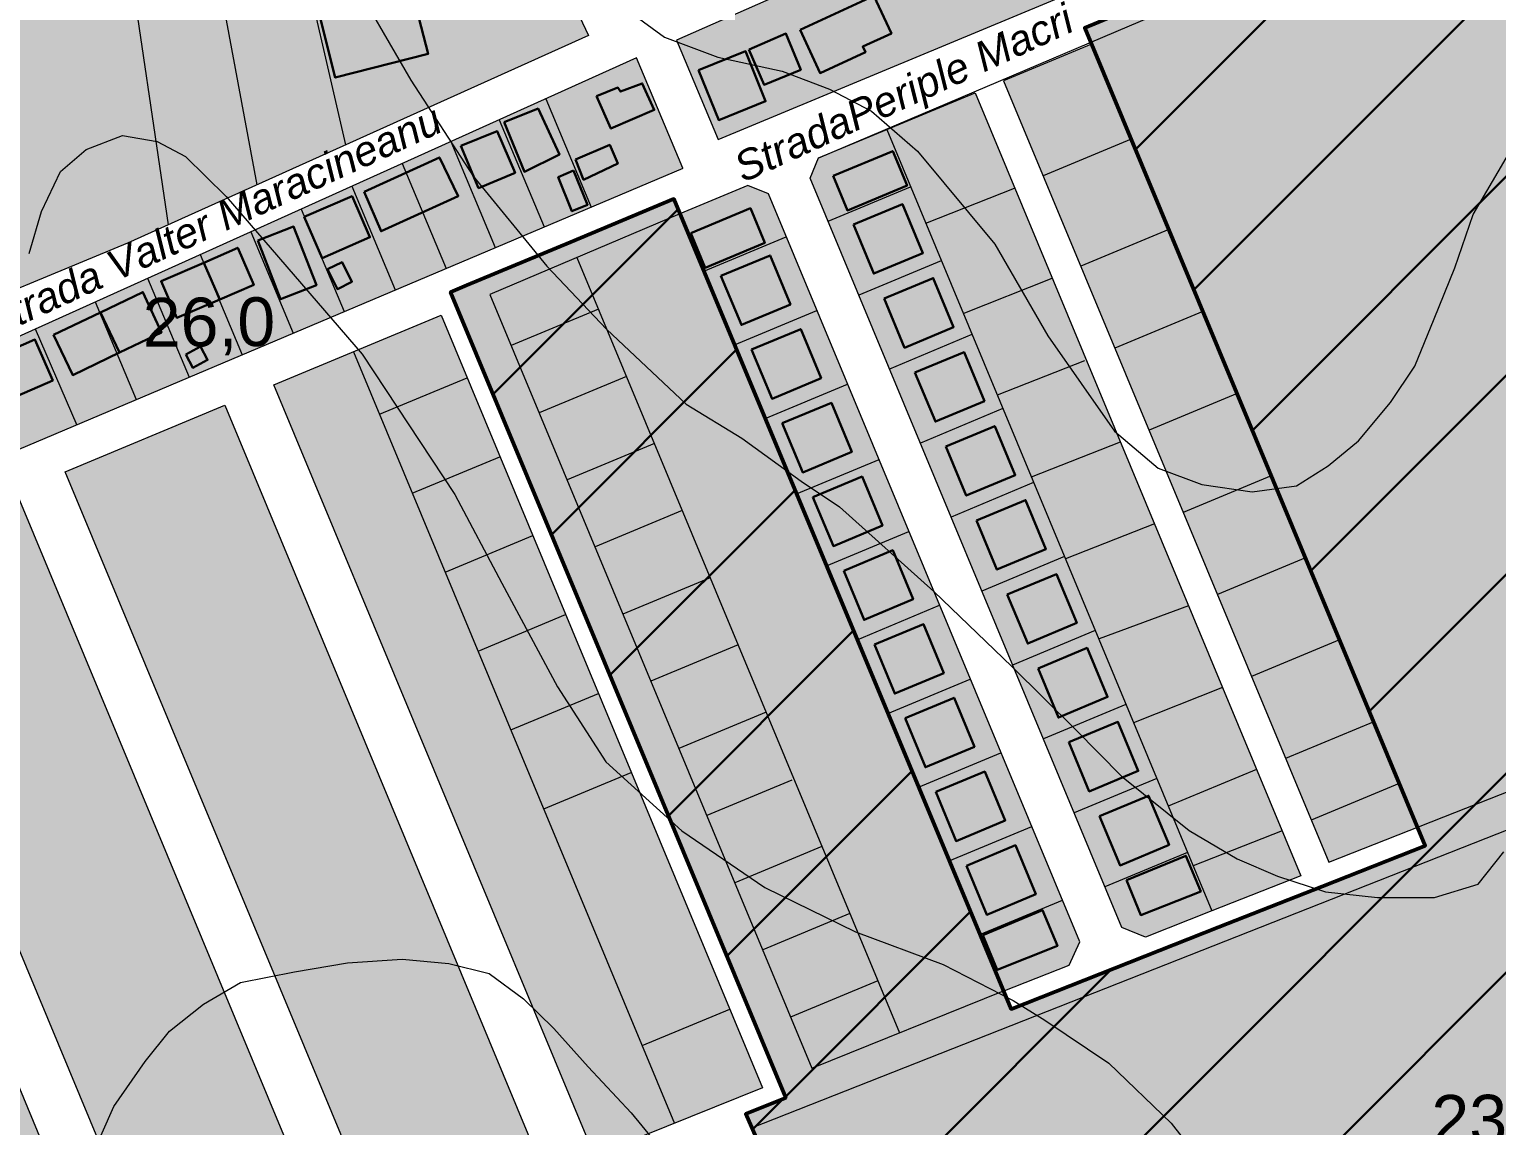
# Model space of a CAD drawing. Header units: metres. Extents: x 783184 to 1587399, y 282652 to 580595.
# Drawn here: x 787132.2 to 787463.4, y 289408.8 to 289656.2 of the extents above; entities that cross this region are included whole.
import ezdxf

# ---------------------------------------------------------------- set-up
doc = ezdxf.new("R2010")
doc.units = ezdxf.units.M
doc.header["$LTSCALE"] = 0.5
for name, color, linetype in [('atrageri in intravilan', 18, 'CONTINUOUS'), ('cladiri', 18, 'CONTINUOUS'), ('curbe  de nivelI', 7, 'CONTINUOUS'), ('denumire strazi', 3, 'CONTINUOUS'), ('Limita intravilan existent', 1, 'CONTINUOUS'), ('locuinte si functiuni complementare', 51, 'CONTINUOUS'), ('proprietati extravilan', 7, 'CONTINUOUS'), ('strazi', 7, 'CONTINUOUS')]:
    doc.layers.add(name, color=color, linetype=linetype)
doc.layers.add('cote de nivel', color=1, linetype='CONTINUOUS', lineweight=211)
doc.layers.add('Limite proprietati', color=7, linetype='CONTINUOUS', lineweight=5)
doc.styles.add('arial', font='arial.ttf')
doc.styles.add('ARIAL_ITALIC', font='ariali.ttf')

msp = doc.modelspace()

# ---------------------------------------------------------------- hatches: boundary and pattern name
at = {"layer": 'atrageri in intravilan', "lineweight": 30, "true_color": 0xffff66}
h = msp.add_hatch(color=51, dxfattribs=at)
h.paths.add_polyline_path([(788421.64848, 288692.34074), (788480.03939, 288685.23104), (788449.1149, 288431.12827), (788390.72823, 288438.17795)], flags=16)
h.paths.add_polyline_path([(789205.99579, 288962.99819), (789206, 288963), (789194.05, 288959.03), (789118.207, 288933.778), (789071.37, 288918.21), (789063.31, 288915.83), (789063.613, 288971.336), (789059.614, 288971.072), (788878.326, 288895.203), (788871.44, 288900.603), (788821.57, 288906.577), (788802.624, 288908.883), (788764.734, 288913.497), (788745.789, 288915.803), (788582.041, 288935.74), (788591.617, 289015.501), (788597.377, 289062.912), (788612.11, 289183.987), (788548.504, 289191.669), (788549.12, 289195.57), (788417.838, 289211.524), (788386.476, 289215.337), (788337.294, 289221.283), (788180.494, 289240.381), (788241.358, 289454.166), (788249.192, 289481.68), (788250.642, 289486.73), (788238.148, 289487.851), (788204.822, 289647.766), (788204.006, 289651.681), (788195.829, 289690.918), (788190.628, 289715.876), (788185.41, 289740.28), (788184.617, 289744.119), (788170.796, 289811.038), (788159.088, 289808.422), (788015.651, 289776.364), (788001.381, 289773.174), (787997.65, 289783.17), (787988.318, 289807.209), (787796.905, 289764.427), (787791.294, 289789.502), (787787.44, 289815.376), (787783.407, 289841.652), (787965.934, 289882.487), (787958.828, 289908.791), (787779.305, 289868.339), (787774.014, 289867.525), (787775.49, 289856.71), (787778.47, 289834.84), (787781.595, 289811.913), (787571.421, 289740.26), (787553.383, 289732.746), (787631.7, 289544.64), (787608.84, 289535.63), (787585.93, 289526.6), (787507.97, 289713.83), (787485.19, 289704.34), (787562.96, 289517.54), (787539.94, 289508.47), (787462.35, 289694.83), (787439.456, 289685.291), (787416.51, 289675.73), (787393.51, 289666.152), (787370.45, 289656.55), (787447.31, 289471.95), (787424.013, 289462.769), (787400.66, 289453.563), (787353.79, 289435.09), (787277.67, 289617.9), (787254.34, 289608.18), (787230.941, 289598.435), (787227.248, 289596.898), (787302.946, 289415.079), (787293.898, 289411.453), (787322.221, 289346.791), (787339.603, 289307.461), (787348.5, 289287.332), (787353.755, 289275.441), (787362.648, 289255.319), (787366.286, 289247.087), (787370.733, 289237.026), (787375.179, 289226.965), (787378.817, 289218.733), (787396.806, 289178.031), (787419.66, 289126.319), (787421.614, 289122.792), (787422.725, 289116.6), (787422.329, 289110.251), (787419.868, 289103.345), (787415.979, 289097.709), (787407.148, 289092.62), (787379.317, 289080.333), (787336.945, 289062.896), (787372.257, 288980.26), (787394.829, 288927.44), (787379.415, 288920.793), (787137.935, 288816.67), (787135.86, 288816.74), (787113.375, 288817.502), (787097.78, 288814.971), (786878.037, 288729.341), (787074.636, 288751.44), (787346.292, 288781.976), (787350.201, 288782.834), (787343.791, 288812.025), (787337.209, 288841.996), (787328.51, 288881.613), (787408.973, 288915.919), (787399.226, 288938.991), (787954.426, 289063.877), (787972.85, 288984.98), (787979.83, 288955.093), (787990.289, 288910.303), (787995.266, 288888.988), (787998.75, 288874.072), (788014.409, 288807.013), (788023.518, 288768.009), (787999.667, 288683.724), (787978.846, 288610.144), (787939.732, 288471.919), (787930.909, 288440.739), (787923.6, 288414.91), (787921.44, 288407.26), (787907.12, 288356.65), (787904.95, 288349), (787897.604, 288323.044), (787879.159, 288257.859), (787874.035, 288239.752), (787885.501, 288238.721), (788061.315, 288216.773), (788230.544, 288195.648), (788429.101, 288171.667), (788468.816, 288166.871), (788478.741, 288165.672), (788498.598, 288163.274), (788537.02102, 288158.63362), (788569.95822, 288426.65355), (788652.68151, 288416.6228), (788619.74931, 288148.64246), (788677.3, 288141.692), (788756.723, 288132.099), (788789.7, 288128.12), (788796.65, 288127.28), (788827.275, 288123.567), (788926.553, 288111.576), (789012.881, 288137.047), (789068.127, 288129.499), (789083.31118, 288121.55122), (789094.455, 288127.807), (789103.075, 288132.453), (789127.634, 288124.887), (789151.132, 288132.626), (789166.299, 288150.252), (789179.942, 288183.009), (789176.819, 288188.874), (789190.756, 288226.037), (789195.26, 288239.75), (789204.279, 288273.374), (789226.302, 288332.092), (789286.986, 288459.931), (789309.743, 288523.326), (789311.277, 288576.843), (789242.532, 288741.085)])
at = {"layer": 'atrageri in intravilan', "lineweight": 30}
h = msp.add_hatch(dxfattribs=at)
h.set_pattern_fill('ANSI31', color=6, scale=10, style=0)
h.set_pattern_definition([(45, (11292.32, 0), (-22.4506403, 22.4506403), [])])
h.paths.add_polyline_path([(788591.617, 289015.501), (788597.377, 289062.912), (788612.11, 289183.987), (788548.504, 289191.669), (788549.12, 289195.57), (788417.838, 289211.524), (788386.476, 289215.337), (788337.294, 289221.283), (788180.494, 289240.381), (788241.358, 289454.166), (788249.192, 289481.68), (788250.642, 289486.73), (788238.148, 289487.851), (788204.822, 289647.766), (788204.006, 289651.681), (788195.829, 289690.918), (788190.628, 289715.876), (788185.41, 289740.28), (788184.617, 289744.119), (788170.796, 289811.038), (788159.088, 289808.422), (788015.651, 289776.364), (788001.381, 289773.174), (787997.65, 289783.17), (787988.318, 289807.209), (787796.905, 289764.427), (787791.294, 289789.502), (787787.44, 289815.376), (787783.407, 289841.652), (787965.934, 289882.487), (787958.828, 289908.791), (787779.305, 289868.339), (787774.014, 289867.525), (787775.49, 289856.71), (787778.47, 289834.84), (787781.595, 289811.913), (787571.421, 289740.26), (787553.383, 289732.746), (787631.7, 289544.64), (787608.84, 289535.63), (787585.93, 289526.6), (787507.97, 289713.83), (787485.19, 289704.34), (787562.96, 289517.54), (787539.94, 289508.47), (787462.35, 289694.83), (787439.456, 289685.291), (787416.51, 289675.73), (787393.51, 289666.152), (787370.45, 289656.55), (787447.31, 289471.95), (787424.013, 289462.769), (787400.66, 289453.563), (787353.79, 289435.09), (787277.67, 289617.9), (787254.34, 289608.18), (787230.941, 289598.435), (787227.248, 289596.898), (787302.946, 289415.079), (787293.898, 289411.453), (787322.221, 289346.791), (787339.603, 289307.461), (787348.5, 289287.332), (787353.755, 289275.441), (787362.648, 289255.319), (787366.286, 289247.087), (787370.733, 289237.026), (787375.179, 289226.965), (787378.817, 289218.733), (787396.806, 289178.031), (787419.66, 289126.319), (787421.614, 289122.792), (787422.725, 289116.6), (787422.329, 289110.251), (787419.868, 289103.345), (787415.979, 289097.709), (787407.148, 289092.62), (787379.317, 289080.333), (787336.945, 289062.896), (787372.257, 288980.26), (787394.829, 288927.44), (787379.415, 288920.793), (787137.935, 288816.67), (787135.86, 288816.74), (787113.375, 288817.502), (787097.78, 288814.971), (786878.037, 288729.341), (787074.636, 288751.44), (787346.292, 288781.976), (787350.201, 288782.834), (787343.791, 288812.025), (787337.209, 288841.996), (787328.51, 288881.613), (787408.973, 288915.919), (787399.226, 288938.991), (787954.426, 289063.877), (787972.85, 288984.98), (787979.83, 288955.093), (787990.289, 288910.303), (787995.266, 288888.988), (787998.75, 288874.072), (788014.409, 288807.013), (788023.518, 288768.009), (787999.667, 288683.724), (787978.846, 288610.144), (787939.732, 288471.919), (787930.909, 288440.739), (787923.6, 288414.91), (787921.44, 288407.26), (787907.12, 288356.65), (787904.95, 288349), (787897.604, 288323.044), (787879.159, 288257.859), (787874.035, 288239.752), (787885.501, 288238.721), (788061.315, 288216.773), (788230.544, 288195.648), (788429.101, 288171.667), (788468.816, 288166.871), (788478.741, 288165.672), (788498.598, 288163.274), (788537.02102, 288158.63362), (788569.95822, 288426.65355), (788652.68151, 288416.6228), (788619.74931, 288148.64246), (788677.3, 288141.692), (788756.723, 288132.099), (788789.7, 288128.12), (788796.65, 288127.28), (788827.275, 288123.567), (788926.553, 288111.576), (789012.881, 288137.047), (789068.127, 288129.499), (789086.82378, 288119.71264), (789103.075, 288132.453), (789127.634, 288124.887), (789151.132, 288132.626), (789166.299, 288150.252), (789179.942, 288183.009), (789176.819, 288188.874), (789190.756, 288226.037), (789204.279, 288273.374), (789226.302, 288332.092), (789286.986, 288459.931), (789309.743, 288523.326), (789311.277, 288576.843), (789242.30106, 288742.48767), (789215.76073, 288903.68805), (789205.99508, 288962.99788), (789206, 288963), (789194.05, 288959.03), (789118.207, 288933.778), (789071.37, 288918.21), (789063.31, 288915.83), (789063.613, 288971.336), (789059.614, 288971.072), (788878.326, 288895.203), (788871.44, 288900.603), (788821.57, 288906.577), (788802.624, 288908.883), (788783.679, 288911.19), (788764.734, 288913.497), (788745.789, 288915.803), (788582.041, 288935.74)])
h.paths.add_polyline_path([(788421.64848, 288692.34074), (788480.03939, 288685.23104), (788449.1149, 288431.12827), (788390.72823, 288438.17795)], flags=16)
at = {"layer": 'cladiri', "lineweight": 30}
h = msp.add_hatch(color=0, dxfattribs=at)
h.paths.add_polyline_path([(787143.23084, 289664.20502), (787153.11906, 289665.44226), (787151.81824, 289675.83868), (787141.93002, 289674.60145)])
h.paths.add_polyline_path([(787201.23326, 289645.29069), (787222.15953, 289650.61612), (787218.42835, 289665.27777), (787197.50208, 289659.95235)])
h.paths.add_polyline_path([(787204.99603, 289680.89121), (787212.30844, 289681.11994), (787212.11176, 289687.40765), (787204.79837, 289687.21019)])
h.paths.add_polyline_path([(787215.07978, 289689.03791), (787215.07978, 289682.68476), (787221.60254, 289682.68476), (787221.20723, 289689.39869)])
h.paths.add_polyline_path([(787200.65067, 289693.34804), (787209.34769, 289693.34804), (787209.34769, 289698.08729), (787200.54759, 289697.88747)])
h.paths.add_polyline_path([(787194.71096, 289705.238), (787211.90731, 289705.238), (787211.90731, 289707.38825), (787221.85673, 289707.38825), (787221.39496, 289714.32154), (787194.22649, 289712.51206)])
h.paths.add_polyline_path([(787180.87481, 289711.55698), (787180.87481, 289705.43548), (787188.58351, 289705.43548), (787188.58351, 289708.59496), (787186.21159, 289708.59496), (787186.21159, 289711.55698)])
h = msp.add_hatch(color=0, dxfattribs=at)
h.paths.add_polyline_path([(787293.84488, 289651.24198), (787283.26288, 289646.99028), (787287.7981, 289635.70265), (787298.3801, 289639.95435)])
h.paths.add_polyline_path([(787326.77521, 289655.27682), (787322.84911, 289663.78184), (787306.17094, 289656.08284), (787310.68449, 289646.30523), (787320.89662, 289651.01937), (787320.30916, 289652.29196)])
h.paths.add_polyline_path([(787369.99992, 289683.63513), (787359.13221, 289679.27196), (787363.19035, 289669.16401), (787374.05806, 289673.52718)])
h = msp.add_hatch(color=256, dxfattribs=at)
h.paths.add_polyline_path([(787354.89244, 289664.91318), (787347.48105, 289661.81148), (787349.24536, 289657.59571), (787356.75411, 289660.82039)])
h.paths.add_polyline_path([(787350.73866, 289673.35735), (787343.74634, 289670.384), (787346.786, 289663.23577), (787353.80195, 289666.49441)])
h.paths.add_polyline_path([(787341.64757, 289672.17238), (787326.46755, 289665.65002), (787330.13546, 289657.1134), (787345.20488, 289663.8282)])
h.paths.add_polyline_path([(787302.95991, 289655.2343), (787294.61221, 289651.63663), (787298.04267, 289643.67691), (787306.30376, 289647.05767)])
h = msp.add_hatch(color=256, dxfattribs=at)
h.paths.add_polyline_path([(787110.03268, 289575.23226), (787105.49927, 289573.16185), (787109.39269, 289564.63673), (787113.777, 289566.63904)])
h.paths.add_polyline_path([(787157.80077, 289596.88764), (787148.20727, 289592.29499), (787152.54059, 289583.2432), (787161.97505, 289587.75972)])
h.paths.add_polyline_path([(787179.21946, 289606.88168), (787171.58233, 289603.5045), (787175.14613, 289595.21588), (787182.82867, 289598.51909)])
h.paths.add_polyline_path([(787217.20867, 289623.84035), (787207.73665, 289619.50963), (787211.57424, 289610.62705), (787220.96476, 289614.90371)])
h.paths.add_polyline_path([(787224.72709, 289627.27787), (787217.20867, 289623.84035), (787220.96476, 289614.90371), (787228.99121, 289618.55914)])
h.paths.add_polyline_path([(787237.78914, 289633.20079), (787229.59107, 289629.86622), (787233.5871, 289620.35649), (787241.82637, 289623.81459)])
h.paths.add_polyline_path([(787247.01712, 289638.30557), (787239.35454, 289635.21802), (787243.92739, 289624.0616), (787251.83705, 289627.93133)])
h.paths.add_polyline_path([(787264.98638, 289625.87231), (787263.20779, 289630.08533), (787255.43461, 289626.79391), (787257.27907, 289622.25177)])
h.paths.add_polyline_path([(787255.01338, 289624.3162), (787251.55107, 289622.79641), (787254.65747, 289615.13288), (787258.18456, 289616.58799)])
h.paths.add_polyline_path([(787270.51975, 289643.97512), (787265.64506, 289642.13192), (787264.98638, 289643.05352), (787260.17756, 289641.07867), (787263.47126, 289633.77173), (787273.22063, 289637.98476)])
at = {"layer": 'cladiri', "linetype": 'ByBlock', "lineweight": 30}
h = msp.add_hatch(color=0, dxfattribs=at)
h.dxf.hatch_style = 1
h.paths.add_polyline_path([(787330.3368, 289620.92685), (787327.09222, 289628.71824), (787313.62579, 289623.11042), (787316.86962, 289615.32081)])
at = {"layer": 'cladiri', "lineweight": 30}
h = msp.add_hatch(color=0, dxfattribs=at)
h.paths.add_polyline_path([(787105.49927, 289573.16185), (787100.85965, 289571.04293), (787104.75307, 289562.51781), (787109.39269, 289564.63673)])
h.paths.add_polyline_path([(787114.43193, 289565.30172), (787111.69945, 289563.76319), (787114.542, 289558.76684), (787117.2522, 289560.29282)])
h.paths.add_polyline_path([(787137.42873, 289576.96742), (787133.4059, 289586.17134), (787116.5979, 289578.82495), (787120.62073, 289569.62103)])
h.paths.add_polyline_path([(787148.20727, 289592.29499), (787137.60793, 289587.22082), (787141.94125, 289578.16903), (787152.54059, 289583.2432)])
h.paths.add_polyline_path([(787170.82003, 289584.58341), (787167.46746, 289582.81718), (787169.04917, 289579.81486), (787172.40174, 289581.58109)])
h.paths.add_polyline_path([(787171.58265, 289603.50376), (787162.42239, 289599.56518), (787161.89815, 289599.33978), (787165.46163, 289591.05191), (787175.14613, 289595.21588)])
h.paths.add_polyline_path([(787191.79305, 289611.66028), (787183.73348, 289608.52009), (787188.89074, 289595.28351), (787196.95031, 289598.4237)])
h.paths.add_polyline_path([(787205.02355, 289618.51548), (787194.22371, 289613.84546), (787198.23173, 289604.57656), (787209.03156, 289609.24657)])
h.paths.add_polyline_path([(787202.74746, 289603.67324), (787199.46256, 289602.0292), (787201.6939, 289597.57083), (787204.9788, 289599.21487)])
at = {"layer": 'cladiri', "linetype": 'ByBlock', "lineweight": 30}
h = msp.add_hatch(color=0, dxfattribs=at)
h.dxf.hatch_style = 1
h.paths.add_polyline_path([(787294.95027, 289615.78973), (787281.47965, 289610.18142), (787284.73065, 289602.38513), (787298.19813, 289608.00096)])
h = msp.add_hatch(color=0, dxfattribs=at)
h.dxf.hatch_style = 1
h.paths.add_polyline_path([(787329.2787, 289616.73906), (787318.20034, 289612.12713), (787322.81227, 289601.04877), (787333.88194, 289605.68503)])
h = msp.add_hatch(color=0, dxfattribs=at)
h.dxf.hatch_style = 1
h.paths.add_polyline_path([(787299.37597, 289605.16203), (787288.29761, 289600.5501), (787292.90954, 289589.47174), (787303.9792, 289594.108)])
h = msp.add_hatch(color=0, dxfattribs=at)
h.dxf.hatch_style = 1
h.paths.add_polyline_path([(787336.23188, 289600.03676), (787325.15352, 289595.42483), (787329.76545, 289584.34647), (787340.83512, 289588.98273)])
h = msp.add_hatch(color=0, dxfattribs=at)
h.dxf.hatch_style = 1
h.paths.add_polyline_path([(787306.30241, 289588.52912), (787295.22405, 289583.91719), (787299.83598, 289572.83883), (787310.90565, 289577.47508)])
h = msp.add_hatch(color=0, dxfattribs=at)
h.dxf.hatch_style = 1
h.paths.add_polyline_path([(787343.17978, 289583.34481), (787332.10142, 289578.73288), (787336.71335, 289567.65452), (787347.78302, 289572.29077)])
h = msp.add_hatch(color=0, dxfattribs=at)
h.dxf.hatch_style = 1
h.paths.add_polyline_path([(787313.23089, 289571.89133), (787302.15253, 289567.2794), (787306.76446, 289556.20104), (787317.83412, 289560.8373)])
h = msp.add_hatch(color=0, dxfattribs=at)
h.dxf.hatch_style = 1
h.paths.add_polyline_path([(787350.13138, 289566.65151), (787339.05301, 289562.03958), (787343.66494, 289550.96122), (787354.73461, 289555.59748)])
h = msp.add_hatch(color=0, dxfattribs=at)
h.dxf.hatch_style = 1
h.paths.add_polyline_path([(787320.15732, 289555.25847), (787309.07895, 289550.64654), (787313.69088, 289539.56818), (787324.76055, 289544.20443)])
h = msp.add_hatch(color=0, dxfattribs=at)
h.dxf.hatch_style = 1
h.paths.add_polyline_path([(787357.07928, 289549.95955), (787346.00092, 289545.34762), (787350.61285, 289534.26926), (787361.68252, 289538.90552)])
h = msp.add_hatch(color=0, dxfattribs=at)
h.dxf.hatch_style = 1
h.paths.add_polyline_path([(787327.08585, 289538.62055), (787316.00749, 289534.00862), (787320.61941, 289522.93025), (787331.68908, 289527.56651)])
h = msp.add_hatch(color=0, dxfattribs=at)
h.dxf.hatch_style = 1
h.paths.add_polyline_path([(787364.02704, 289533.27546), (787352.94868, 289528.66353), (787357.56061, 289517.58517), (787368.63027, 289522.22142)])
h = msp.add_hatch(color=0, dxfattribs=at)
h.dxf.hatch_style = 1
h.paths.add_polyline_path([(787334.01432, 289521.98276), (787322.93596, 289517.37083), (787327.54789, 289506.29247), (787338.61756, 289510.92873)])
h = msp.add_hatch(color=0, dxfattribs=at)
h.dxf.hatch_style = 1
h.paths.add_polyline_path([(787370.97537, 289516.58767), (787359.89701, 289511.97574), (787364.50894, 289500.89738), (787375.5786, 289505.53364)])
h = msp.add_hatch(color=0, dxfattribs=at)
h.dxf.hatch_style = 1
h.paths.add_polyline_path([(787340.93979, 289505.35219), (787329.86143, 289500.74026), (787334.47336, 289489.6619), (787345.54303, 289494.29815)])
h = msp.add_hatch(color=0, dxfattribs=at)
h.dxf.hatch_style = 1
h.paths.add_polyline_path([(787377.9186, 289499.90927), (787366.84024, 289495.29734), (787371.45217, 289484.21897), (787382.52183, 289488.85523)])
h = msp.add_hatch(color=0, dxfattribs=at)
h.dxf.hatch_style = 1
h.paths.add_polyline_path([(787347.86928, 289488.71198), (787336.79092, 289484.10005), (787341.40285, 289473.02168), (787352.47251, 289477.65794)])
h = msp.add_hatch(color=0, dxfattribs=at)
h.dxf.hatch_style = 1
h.paths.add_polyline_path([(787384.8639, 289483.22731), (787373.78554, 289478.61538), (787378.39747, 289467.53702), (787389.46714, 289472.17328)])
h = msp.add_hatch(color=0, dxfattribs=at)
h.dxf.hatch_style = 1
h.paths.add_polyline_path([(787354.78053, 289472.07417), (787343.70217, 289467.46224), (787348.3141, 289456.38388), (787359.38376, 289461.02013)])
h = msp.add_hatch(color=0, dxfattribs=at)
h.dxf.hatch_style = 1
h.paths.add_polyline_path([(787393.29287, 289469.71182), (787379.83874, 289464.19422), (787383.07324, 289456.30722), (787396.64169, 289461.65591)])
h = msp.add_hatch(color=0, dxfattribs=at)
h.dxf.hatch_style = 1
h.paths.add_polyline_path([(787360.91808, 289457.39124), (787347.44876, 289451.79209), (787350.6954, 289443.99398), (787364.26385, 289449.34267)])
at = {"layer": 'locuinte si functiuni complementare', "lineweight": 30}
for points in [[(787196.18219, 289786.13034), (787122.92362, 289827.20555), (787113.4501, 289830.72224), (787082.17978, 289776.5595), (787028.06708, 289682.83187), (787028.83518, 289680.32791), (787035.82579, 289673.80798), (787056.64021, 289665.42399), (787061.51744, 289664.36868), (787063.60356, 289663.9173), (787078.57149, 289663.9173), (787092.48158, 289664.84791), (787103.57064, 289665.21477), (787106.81282, 289683.07551), (787114.91113, 289716.52499), (787125.77278, 289743.31497), (787120.46234, 289745.46802), (787124.00149, 289753.61039), (787126.96436, 289751.96547), (787137.30874, 289747.81477), (787136.80061, 289746.56147), (787123.50179, 289713.76028), (787115.07575, 289678.95716), (787103.6914, 289591.84115, 0.576972315), (787107.81366, 289588.68057), (787154.33005, 289607.93856), (787258.35777, 289654.81945)], [(787377.07479, 289668.54144), (787366.46314, 289692.59241), (787278.24739, 289653.70195), (787287.68604, 289631.30697)], [(787279.72971, 289624.83853), (787269.25262, 289649.76598), (787101.68584, 289574.24853), (787099.7057, 289571.05943), (787095.81026, 289552.17554, 0.60428832), (787099.91677, 289548.80631)]]:
    msp.add_hatch(color=256, dxfattribs=at).paths.add_polyline_path(points)
at = {"layer": 'locuinte si functiuni complementare', "linetype": 'ByBlock', "lineweight": 30}
h = msp.add_hatch(color=51, dxfattribs=at)
h.paths.add_polyline_path([(787299.0325, 289619.12083), (787294.41369, 289621.01707), (787279.04047, 289614.61583), (787352.07856, 289439.20019), (787366.92217, 289445.059), (787369.33181, 289450.30665)])
h.paths.add_polyline_path([(787325.7473, 289633.60944), (787311.85173, 289627.82297), (787310.36941, 289627.19334), (787308.47345, 289622.6077), (787378.83829, 289453.59755), (787384.18007, 289451.4045), (787399.15434, 289457.30737)])
h.paths.add_polyline_path([(787345.69087, 289641.91063), (787325.74789, 289633.60802), (787399.15434, 289457.30737), (787419.25469, 289465.23094)])
h.paths.add_polyline_path([(787372.01655, 289652.87651), (787352.15006, 289644.60315), (787425.56505, 289468.2753), (787445.60372, 289476.17455)])
at = {"layer": 'locuinte si functiuni complementare', "lineweight": 30}
h = msp.add_hatch(color=256, dxfattribs=at)
h.paths.add_polyline_path([(787225.09324, 289591.66708), (787187.36716, 289575.96039), (787259.77257, 289402.05243), (787297.68435, 289417.3097)])
h.paths.add_polyline_path([(787176.29005, 289571.34859), (787140.24964, 289556.34362), (787212.4095, 289383.0223), (787248.63688, 289397.57819)])
h.paths.add_polyline_path([(787129.17141, 289551.73136), (787103.25748, 289540.94247, 0.301780624), (787097.7235, 289525.61293), (787165.22512, 289363.48019), (787201.29492, 289378.49736)])
at = {"layer": 'locuinte si functiuni complementare', "linetype": 'ByBlock', "lineweight": 30}
h = msp.add_hatch(color=51, dxfattribs=at)
h.paths.add_polyline_path([(787106.91638, 289365.63294), (787098.78292, 289362.15031), (787097.07652, 289351.85773), (787096.78871, 289346.92668), (787098.03539, 289334.30989), (787116.87445, 289342.3765)])
h.paths.add_polyline_path([(787121.62882, 289371.93259), (787106.91638, 289365.63294), (787116.87445, 289342.3765), (787131.35301, 289348.57601)])
h.paths.add_polyline_path([(787142.18921, 289387.58915), (787119.20738, 289377.74866), (787131.35301, 289348.57601), (787154.33485, 289358.4165)])
h.paths.add_polyline_path([(787113.13456, 289392.33498), (787103.25376, 289388.10417), (787102.6231, 289385.31332), (787098.78292, 289362.15031), (787121.62882, 289371.93259)])
h.paths.add_polyline_path([(787136.11639, 289402.17547), (787113.13456, 289392.33498), (787119.20738, 289377.74866), (787142.18921, 289387.58915)])
h.paths.add_polyline_path([(787136.11639, 289402.17547), (787131.27351, 289413.80761), (787106.68269, 289403.27817), (787103.25376, 289388.10417)])
h.paths.add_polyline_path([(787123.8018, 289431.75395), (787111.98345, 289426.83353), (787106.68269, 289403.27817), (787131.27351, 289413.80761)])

# ---------------------------------------------------------------- linework, layer by layer
at = {"layer": 'cladiri', "color": 0, "lineweight": 30}
for points in [[(787197.50208, 289659.95235), (787201.23326, 289645.29069), (787222.15953, 289650.61612), (787218.42835, 289665.27777), (787197.50208, 289659.95235)], [(787306.17094, 289656.08284), (787322.84911, 289663.78184), (787326.77521, 289655.27682), (787320.30916, 289652.29196), (787320.89662, 289651.01937), (787310.68449, 289646.30523), (787306.17094, 289656.08284)], [(787283.26288, 289646.99028), (787293.84488, 289651.24198), (787298.3801, 289639.95435), (787287.7981, 289635.70265), (787283.26288, 289646.99028)], [(787313.62683, 289623.11085), (787327.09222, 289628.71824), (787330.3368, 289620.92685), (787316.86962, 289615.32081), (787313.62579, 289623.11042)], [(787194.22371, 289613.84546), (787205.02355, 289618.51548), (787209.03156, 289609.24657), (787198.23173, 289604.57656), (787194.22371, 289613.84546)], [(787281.48443, 289610.18341), (787294.95027, 289615.78973), (787298.19813, 289608.00096), (787284.73065, 289602.38513), (787281.47965, 289610.18142)], [(787318.19975, 289612.12713), (787329.27811, 289616.73906), (787333.88134, 289605.68503), (787322.81168, 289601.04877), (787318.19975, 289612.12713)], [(787183.73348, 289608.52009), (787191.79305, 289611.66028), (787196.95031, 289598.4237), (787188.89074, 289595.28351), (787183.73348, 289608.52009)], [(787288.29761, 289600.5501), (787299.37597, 289605.16203), (787303.9792, 289594.108), (787292.90954, 289589.47174), (787288.29761, 289600.5501)], [(787162.42239, 289599.56518), (787171.58265, 289603.50376), (787175.14613, 289595.21588), (787165.46163, 289591.05191), (787161.89815, 289599.33978), (787162.42239, 289599.56518)], [(787199.46256, 289602.0292), (787201.6939, 289597.57083), (787204.9788, 289599.21487), (787202.74746, 289603.67324), (787199.46256, 289602.0292)], [(787325.15352, 289595.42483), (787336.23188, 289600.03676), (787340.83512, 289588.98273), (787329.76545, 289584.34647), (787325.15352, 289595.42483)], [(787137.60793, 289587.22082), (787141.94125, 289578.16903), (787152.54059, 289583.2432), (787148.20727, 289592.29499), (787137.60793, 289587.22082)], [(787295.22405, 289583.91719), (787306.30241, 289588.52912), (787310.90565, 289577.47508), (787299.83598, 289572.83883), (787295.22405, 289583.91719)], [(787116.5979, 289578.82495), (787133.4059, 289586.17134), (787137.42873, 289576.96742), (787120.62073, 289569.62103), (787116.5979, 289578.82495)], [(787167.46746, 289582.81718), (787169.04917, 289579.81486), (787172.40174, 289581.58109), (787170.82003, 289584.58341), (787167.46746, 289582.81718)], [(787332.10142, 289578.73288), (787343.17978, 289583.34481), (787347.78302, 289572.29077), (787336.71335, 289567.65452), (787332.10142, 289578.73288)], [(787302.15253, 289567.2794), (787313.23089, 289571.89133), (787317.83412, 289560.8373), (787306.76446, 289556.20104), (787302.15253, 289567.2794)], [(787339.05301, 289562.03958), (787350.13138, 289566.65151), (787354.73461, 289555.59748), (787343.66494, 289550.96122), (787339.05301, 289562.03958)], [(787309.07249, 289550.64654), (787320.15085, 289555.25847), (787324.75409, 289544.20443), (787313.68442, 289539.56818), (787309.07249, 289550.64654)], [(787346.00092, 289545.34762), (787357.07928, 289549.95955), (787361.68252, 289538.90552), (787350.61285, 289534.26926), (787346.00092, 289545.34762)], [(787316.00749, 289534.00862), (787327.08585, 289538.62055), (787331.68908, 289527.56651), (787320.61941, 289522.93025), (787316.00749, 289534.00862)], [(787352.94868, 289528.66353), (787364.02704, 289533.27546), (787368.63027, 289522.22142), (787357.56061, 289517.58517), (787352.94868, 289528.66353)], [(787322.93596, 289517.37083), (787334.01432, 289521.98276), (787338.61756, 289510.92873), (787327.54789, 289506.29247), (787322.93596, 289517.37083)], [(787359.89641, 289511.97574), (787370.97477, 289516.58767), (787375.57801, 289505.53364), (787364.50834, 289500.89738), (787359.89641, 289511.97574)], [(787329.86143, 289500.74026), (787340.93979, 289505.35219), (787345.54303, 289494.29815), (787334.47336, 289489.6619), (787329.86143, 289500.74026)], [(787366.84024, 289495.29734), (787377.9186, 289499.90927), (787382.52183, 289488.85523), (787371.45217, 289484.21897), (787366.84024, 289495.29734)], [(787336.79092, 289484.10005), (787347.86928, 289488.71198), (787352.47251, 289477.65794), (787341.40285, 289473.02168), (787336.79092, 289484.10005)], [(787373.78554, 289478.61538), (787384.8639, 289483.22731), (787389.46714, 289472.17328), (787378.39747, 289467.53702), (787373.78554, 289478.61538)], [(787343.70217, 289467.46224), (787354.78053, 289472.07417), (787359.38376, 289461.02013), (787348.3141, 289456.38388), (787343.70217, 289467.46224)], [(787347.44918, 289451.79226), (787360.91808, 289457.39124), (787364.26385, 289449.34267), (787350.6954, 289443.99398), (787347.44876, 289451.79209)]]:
    msp.add_lwpolyline(points, dxfattribs=at)
at = {"layer": 'cladiri', "lineweight": 30}
for points in [[(787294.65952, 289651.65702), (787302.95991, 289655.2343), (787306.30376, 289647.05767), (787298.04267, 289643.67691), (787294.61221, 289651.63663)], [(787260.17756, 289641.07867), (787263.47126, 289633.77173), (787273.22063, 289637.98476), (787270.51975, 289643.97512), (787265.64506, 289642.13192), (787264.98638, 289643.05352), (787260.17756, 289641.07867)], [(787239.35454, 289635.21802), (787243.92739, 289624.0616), (787251.83705, 289627.93133), (787247.01712, 289638.30557), (787239.35454, 289635.21802)], [(787229.59107, 289629.86622), (787237.78914, 289633.20079), (787241.82637, 289623.81459), (787233.5871, 289620.35649), (787229.59107, 289629.86622)], [(787255.43461, 289626.79391), (787263.20779, 289630.08533), (787264.98638, 289625.87231), (787257.27907, 289622.25177), (787255.43461, 289626.79391)], [(787207.73665, 289619.50963), (787224.72709, 289627.27787), (787228.99121, 289618.55914), (787211.57424, 289610.62705), (787207.73665, 289619.50963)], [(787255.01338, 289624.3162), (787258.18456, 289616.58799), (787254.65747, 289615.13288), (787251.55107, 289622.79641), (787255.01338, 289624.3162)], [(787171.51018, 289603.4726), (787179.21946, 289606.88168), (787182.82867, 289598.51909), (787175.14613, 289595.21588)], [(787148.20727, 289592.29499), (787157.80077, 289596.88764), (787161.97505, 289587.75972), (787152.54059, 289583.2432)]]:
    msp.add_lwpolyline(points, dxfattribs=at)
at = {"layer": 'cladiri', "color": 0, "lineweight": 30}
msp.add_lwpolyline([(787379.83874, 289464.19422), (787393.29287, 289469.71182), (787396.64169, 289461.65591), (787383.07324, 289456.30722)], close=True, dxfattribs=at)
at = {"layer": 'curbe  de nivelI', "color": 21, "lineweight": 5}
for points in [[(787208.47637, 289661.57714), (787218.31221, 289644.68858), (787232.33763, 289623.06799), (787248.98291, 289602.77651), (787262.47566, 289588.53466), (787280.42298, 289571.59087), (787293.03303, 289563.90281), (787306.39971, 289554.19816), (787315.10067, 289548.40059), (787336.33444, 289529.31356), (787353.98854, 289512.425), (787368.40561, 289498.10584), (787378.74589, 289487.645), (787394.00409, 289475.41971), (787404.84876, 289468.99195), (787413.92803, 289465.0849), (787424.77269, 289461.55595), (787436.50005, 289460.29561), (787449.42946, 289460.26458), (787459.2653, 289463.28941), (787465.06598, 289470.59938)], [(787268.02289, 289659.9028), (787275.53673, 289654.39552), (787287.55898, 289649.88954), (787302.08586, 289646.71871), (787312.77224, 289642.71343), (787322.28985, 289637.70682), (787332.64228, 289628.69489), (787350.11053, 289607.72618), (787362.13277, 289587.0322), (787377.16052, 289565.50377), (787387.01208, 289557.15943), (787396.86364, 289553.48793), (787408.21792, 289551.81905), (787418.23646, 289553.15415), (787425.41641, 289557.6601), (787432.26235, 289563.33426), (787439.44231, 289572.01237), (787444.9525, 289580.18985), (787449.29387, 289590.87062), (787453.96919, 289602.3858), (787458.14352, 289614.40167), (787466.82625, 289629.25461)], [(787132.08728, 289605.62016), (787134.89461, 289615.0713), (787139.1794, 289624.07937), (787144.94173, 289629.10027), (787153.21578, 289632.2014), (787161.04666, 289630.87237), (787167.39995, 289627.47585), (787176.56056, 289618.46778), (787207.29289, 289582.87844), (787228.1811, 289551.18129), (787238.81925, 289531.24534), (787251.40536, 289507.84844), (787262.33899, 289490.86598), (787279.47817, 289475.36026), (787298.24262, 289462.51267), (787318.69517, 289452.56531), (787338.49387, 289445.18163), (787354.30332, 289437.05956), (787361.39537, 289432.62936), (787375.87509, 289422.8829), (787389.96839, 289409.37711), (787403.85709, 289391.50862)], [(787143.29871, 289395.27523), (787151.20963, 289413.11607), (787158.30913, 289423.25288), (787163.78592, 289430.14594), (787171.49401, 289436.22802), (787179.81057, 289441.09369), (787191.98122, 289443.52653), (787203.94897, 289445.5539), (787216.32244, 289446.36483), (787226.87037, 289445.35117), (787235.99829, 289443.12108), (787243.70638, 289437.44445), (787250.60306, 289430.75415), (787258.31109, 289422.03646), (787268.0476, 289411.69692), (787279.00118, 289398.31629)]]:
    msp.add_lwpolyline(points, dxfattribs=at)
at = {"layer": 'Limita intravilan existent', "color": 0, "lineweight": 50}
msp.add_lwpolyline([(787322.221, 289346.791), (787293.898, 289411.453), (787293.898, 289411.453), (787293.898, 289411.453), (787302.946, 289415.079), (787302.946, 289415.079), (787302.946, 289415.079), (787227.248, 289596.898), (787227.248, 289596.898), (787227.248, 289596.898), (787227.248, 289596.898), (787230.941, 289598.435), (787254.34, 289608.18), (787277.67, 289617.9), (787353.79, 289435.09), (787400.66, 289453.563), (787424.013, 289462.769), (787447.31, 289471.95), (787370.45, 289656.55), (787393.51, 289666.152), (787416.51, 289675.73), (787439.456, 289685.291), (787462.35, 289694.83), (787539.94, 289508.47)], dxfattribs=at)
at = {"layer": 'Limite proprietati', "color": 0, "lineweight": 5}
for p, q in [((787248.72443, 289640.51452), (787258.99763, 289616.07217)), ((787238.23225, 289635.786), (787248.40124, 289611.59158)), ((787227.28388, 289630.85189), (787237.34414, 289606.91619)), ((787216.33551, 289625.91778), (787226.28703, 289602.24079)), ((787204.93096, 289620.77809), (787214.76921, 289597.37059)), ((787193.52642, 289615.63839), (787203.25139, 289592.50039)), ((787182.12187, 289610.49869), (787191.73357, 289587.63019)), ((787170.71732, 289605.359), (787180.21575, 289582.75999)), ((787158.85659, 289600.01371), (787168.23722, 289577.69498)), ((787146.99585, 289594.66842), (787156.25869, 289572.62997))]:
    msp.add_line(p, q, dxfattribs=at)
for points in [[(787172.89564, 289678.07423), (787183.47583, 289621.07333)], [(787192.20126, 289679.35914), (787203.52638, 289630.10927)], [(787153.94027, 289676.81263), (787163.45898, 289612.05259)], [(787380.89698, 289631.42458), (787361.02814, 289623.15209)], [(787312.46868, 289612.88377), (787331.09498, 289620.63791)], [(787334.52, 289612.43), (787354.61, 289620.36)], [(787389.39318, 289611.02299), (787369.53118, 289602.74716)], [(787284.40745, 289601.60028), (787303.04362, 289609.36095)], [(787255.78245, 289604.70246), (787328.61776, 289429.75859)], [(787338.03564, 289603.96818), (787319.41029, 289596.21065)], [(787342.98552, 289592.09217), (787363.08, 289600.01)], [(787260.64, 289593.03), (787240.93913, 289584.82783)], [(787291.32377, 289584.99291), (787309.95951, 289592.7534)], [(787397.10541, 289592.50392), (787377.24, 289584.23)], [(787133.47089, 289588.57312), (787142.86915, 289566.87042)], [(787344.9556, 289587.34814), (787326.3753, 289579.4813)], [(787205.32478, 289583.43678), (787277.8227, 289409.31655)], [(787370.41632, 289581.40057), (787350.68, 289573.62)], [(787266.95114, 289577.87627), (787247.24847, 289569.67335)], [(787211.20206, 289569.32136), (787230.97006, 289577.55148)], [(787298.24912, 289568.36098), (787316.8863, 289576.11965)], [(787154.17131, 289571.76477), (787154.17669, 289571.74961)], [(787404.81764, 289573.98485), (787384.95, 289565.71)], [(787351.91695, 289570.62871), (787333.32065, 289562.79918)], [(787273.2584, 289562.72679), (787253.55416, 289554.52765)], [(787378.46879, 289563.05952), (787358.37, 289555.14)], [(787218.61683, 289551.51335), (787238.384, 289559.74386)], [(787305.38056, 289551.35023), (787324.01699, 289559.11238)], [(787412.52987, 289555.46578), (787392.66, 289547.19)], [(787358.8783, 289553.90929), (787340.26736, 289546.1138)], [(787279.56567, 289547.57732), (787259.86299, 289539.3744)], [(787226.0316, 289533.70534), (787245.79846, 289541.93498)], [(787312.10189, 289535.09213), (787330.73939, 289542.85335)], [(787386.15907, 289544.58963), (787366.06, 289536.67)], [(787365.83964, 289537.18985), (787347.21272, 289529.43166)], [(787420.2421, 289536.94671), (787400.37, 289528.67)], [(787285.8712, 289532.42712), (787266.17025, 289524.22493)], [(787319.03078, 289518.45167), (787337.66888, 289526.21314)], [(787393.84, 289526.13), (787373.72297, 289518.6393)], [(787233.44637, 289515.89733), (787253.21266, 289524.12673)], [(787372.78887, 289520.49953), (787354.16043, 289512.74386)], [(787427.95433, 289518.42764), (787408.07864, 289510.15326)], [(787292.17958, 289517.27983), (787272.48264, 289509.06314)], [(787325.95968, 289501.81121), (787344.59788, 289509.57409)], [(787240.86115, 289498.08932), (787260.62686, 289506.31848)], [(787401.53, 289507.66), (787381.44147, 289499.73058)], [(787298.49031, 289502.11926), (787278.78888, 289493.91611)], [(787379.73455, 289503.81773), (787361.10684, 289496.05921)], [(787435.66656, 289499.90857), (787415.79378, 289491.63093)], [(787332.88355, 289485.18282), (787351.52368, 289492.94272)], [(787248.27592, 289480.28131), (787268.04107, 289488.51023)], [(787409.22, 289489.19), (787389.28747, 289480.89108)], [(787304.32924, 289486.76397), (787285.10028, 289478.7567)], [(787386.67875, 289487.13948), (787368.05064, 289479.3808)], [(787441.45, 289486.02), (787421.57092, 289477.74778)], [(787339.81245, 289468.54236), (787358.45317, 289476.30251)], [(787414.99, 289475.34), (787394.8975, 289467.41296)], [(787311.11, 289471.8), (787291.41168, 289463.59728)], [(787393.62358, 289470.45733), (787374.99593, 289462.69884)], [(787346.7378, 289451.91043), (787365.37825, 289459.67287)], [(787317.42418, 289456.64337), (787297.72192, 289448.44063)], [(787323.73478, 289441.48445), (787304.03303, 289433.28192)], [(787270.51566, 289426.85537), (787290.28367, 289435.08549)]]:
    msp.add_lwpolyline(points, dxfattribs=at)
at = {"layer": 'proprietati extravilan', "color": 0, "lineweight": 5}
msp.add_lwpolyline([(787279.72957, 289624.83887), (787269.25262, 289649.76598), (787101.68584, 289574.24853), (787099.7057, 289571.05943), (787095.81026, 289552.17554, 0.60428832), (787099.91677, 289548.80631), (787279.72971, 289624.83853)], format="xyb", dxfattribs=at)
at = {"layer": 'strazi', "color": 0, "lineweight": 20}
msp.add_lwpolyline([(787122.92362, 289827.20555), (787196.18219, 289786.13034), (787258.35777, 289654.81945), (787154.33005, 289607.93856), (787107.81366, 289588.68057, -0.576972315)], format="xyb", dxfattribs=at)
at = {"layer": 'strazi', "color": 0, "linetype": 'ByBlock', "lineweight": 20}
for points in [[(787425.53204, 289468.22685), (787557.11629, 289520.09745), (787482.12441, 289700.11257), (787310.3364, 289627.1449)], [(787396.44396, 289178.44919), (787295.06744, 289408.19848), (787825.13025, 289617.14959), (788020.8488, 288752.45522)]]:
    msp.add_lwpolyline(points, dxfattribs=at)
msp.add_lwpolyline([(787377.07479, 289668.54144), (787366.46314, 289692.59241), (787278.24739, 289653.70195), (787287.68604, 289631.30697)], close=True, dxfattribs=at)
at = {"layer": 'strazi', "color": 0, "lineweight": 20}
for points in [[(787445.57072, 289476.12611), (787371.98354, 289652.82807), (787352.11705, 289644.55471), (787425.53204, 289468.22685)], [(787325.71806, 289633.5609), (787345.65786, 289641.86219), (787419.22168, 289465.18249), (787399.12134, 289457.25892)], [(787308.44044, 289622.55926), (787310.34257, 289627.15981), (787325.71429, 289633.561), (787399.12134, 289457.25892), (787384.14707, 289451.35606), (787378.80528, 289453.54911), (787308.44044, 289622.55926)], [(787279.00718, 289614.56807), (787352.04556, 289439.15175), (787366.88916, 289445.01056), (787369.2988, 289450.2582), (787298.99949, 289619.07239), (787294.38069, 289620.96862), (787279.00902, 289614.56804)], [(787279.00902, 289614.56804), (787236.13847, 289596.35859), (787308.81746, 289421.79013), (787352.07354, 289439.19817)], [(787187.36877, 289575.96106), (787225.09324, 289591.66708), (787297.68435, 289417.3097), (787259.77257, 289402.05243), (787187.36716, 289575.96039)], [(787140.24964, 289556.34362), (787176.29005, 289571.34859), (787248.63688, 289397.57819), (787212.4095, 289383.0223), (787140.24964, 289556.34362)], [(787098.03539, 289334.30989), (787096.78871, 289346.92668), (787097.07652, 289351.85773), (787102.6231, 289385.31332), (787106.68269, 289403.27817), (787111.98345, 289426.83353), (787123.8018, 289431.75395), (787154.33485, 289358.4165), (787098.0354, 289334.30989)]]:
    msp.add_lwpolyline(points, dxfattribs=at)
msp.add_lwpolyline([(787103.25748, 289540.94247), (787129.17141, 289551.73136), (787201.29492, 289378.49736), (787165.22512, 289363.48019), (787097.7235, 289525.61293, -0.301780624)], format="xyb", close=True, dxfattribs=at)

# ---------------------------------------------------------------- texts
at = {"layer": 'cote de nivel', "color": 32, "lineweight": 30, "style": 'arial'}
for s, p in [('26,0', (787157.78353, 289584.55347)), ('23,5', (787448.74007, 289404.69179))]:
    msp.add_text(s, height=11, rotation=0.3467557, dxfattribs=at).set_placement(p)
at = {"layer": 'denumire strazi', "color": 0, "lineweight": 30, "style": 'ARIAL_ITALIC'}
for s, p in [('StradaPeriple Macri', (787293.30046, 289621.50303)), ('Strada Valter Maracineanu', (787124.04386, 289586.5768))]:
    msp.add_text(s, height=6.75, rotation=24.6475565, dxfattribs=at).set_placement(p)

doc.saveas('drawing.dxf')
